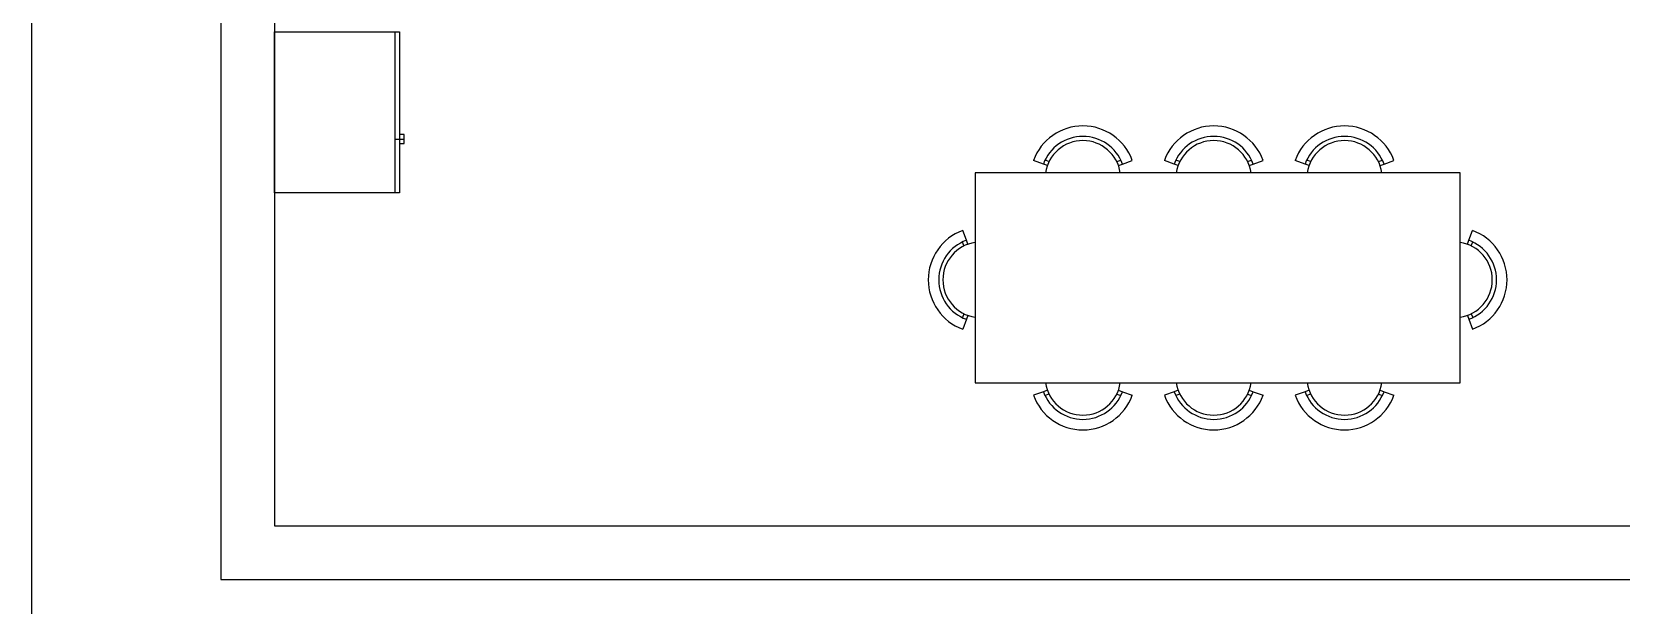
# Model space of a CAD drawing. Header units: millimetres. Extents: x 266 to 2266, y 192 to 2476.
# Drawn here: x 266 to 1155, y 715 to 1036 of the extents above; entities that cross this region are included whole.
import ezdxf

# ---------------------------------------------------------------- set-up
doc = ezdxf.new("R2010")
doc.units = ezdxf.units.MM
doc.layers.add('ARREDI_attrezzature', color=8, linetype='Continuous')
doc.layers.add('Wall', color=43, linetype='Continuous')

# ---------------------------------------------------------------- blocks, each defined once
blk = doc.blocks.new('REF36T')
for p, q in [((0, -26.999999), (36, -26.999999)), ((11, -27.999999), (11, -28.999999)), ((12, -26.999999), (12, -28.999999)), ((13, -28.999999), (13, -27.999999)), ((11, -28.999999), (13, -28.999999))]:
    blk.add_line(p, q)
blk.add_lwpolyline([(0, -27.999999), (0, 0), (36, 0), (36, -27.999999)], close=True)

msp = doc.modelspace()

# ---------------------------------------------------------------- linework, layer by layer
msp.add_line((266.06, 191.56), (266.06, 2191.56))
at = {"layer": 'ARREDI_attrezzature'}
for p, q in [((831.94, 961.57), (826.41, 963.58)), ((834.15, 960.77), (831.94, 961.57)), ((835.07, 962.93), (832.85, 963.74)), ((872.98, 962.93), (875.2, 963.74)), ((873.91, 960.77), (876.11, 961.57)), ((876.11, 961.57), (881.64, 963.58)), ((905.12, 961.57), (899.6, 963.58)), ((907.33, 960.77), (905.12, 961.57)), ((908.25, 962.93), (906.03, 963.74)), ((946.16, 962.93), (948.38, 963.74)), ((947.09, 960.77), (949.3, 961.57)), ((949.3, 961.57), (954.82, 963.58)), ((978.3, 961.57), (972.78, 963.58)), ((980.51, 960.77), (978.3, 961.57)), ((981.44, 962.93), (979.21, 963.74)), ((1019.34, 962.93), (1021.56, 963.74)), ((1020.27, 960.77), (1022.48, 961.57)), ((1022.48, 961.57), (1028, 963.58)), ((1065.03, 956.66), (793.75, 956.66)), ((793.75, 956.66), (793.75, 839.13)), ((1065.03, 839.13), (1065.03, 956.66)), ((787.48, 915.76), (786.67, 917.98)), ((788.84, 918.89), (786.83, 924.42)), ((789.64, 916.68), (788.84, 918.89)), ((1069.14, 916.68), (1069.94, 918.89)), ((1069.94, 918.89), (1071.95, 924.42)), ((1071.3, 915.76), (1072.11, 917.98)), ((787.48, 877.85), (786.67, 875.63)), ((788.84, 874.72), (786.83, 869.19)), ((789.64, 876.92), (788.84, 874.72)), ((1069.14, 876.92), (1069.94, 874.72)), ((1069.94, 874.72), (1071.95, 869.19)), ((1071.3, 877.85), (1072.11, 875.63)), ((793.75, 839.13), (1065.03, 839.13)), ((831.94, 834.22), (826.41, 832.21)), ((834.15, 835.02), (831.94, 834.22)), ((835.07, 832.86), (832.85, 832.05)), ((872.98, 832.86), (875.2, 832.05)), ((873.91, 835.02), (876.11, 834.22)), ((876.11, 834.22), (881.64, 832.21)), ((905.12, 834.22), (899.6, 832.21)), ((907.33, 835.02), (905.12, 834.22)), ((908.25, 832.86), (906.03, 832.05)), ((946.16, 832.86), (948.38, 832.05)), ((947.09, 835.02), (949.3, 834.22)), ((949.3, 834.22), (954.82, 832.21)), ((978.3, 834.22), (972.78, 832.21)), ((980.51, 835.02), (978.3, 834.22)), ((981.44, 832.86), (979.21, 832.05)), ((1019.34, 832.86), (1021.56, 832.05)), ((1020.27, 835.02), (1022.48, 834.22)), ((1022.48, 834.22), (1028, 832.21))]:
    msp.add_line(p, q, dxfattribs=at)
for centre, radius, start, end in [((854.03, 953.53), 29.38, 20, 160), ((927.21, 953.53), 29.38, 20, 160), ((1000.39, 953.53), 29.38, 20, 160), ((854.03, 953.53), 23.51, 20, 160), ((854.03, 953.53), 21.16, 8.505, 171.495), ((927.21, 953.53), 23.51, 20, 160), ((927.21, 953.53), 21.16, 8.505, 171.495), ((1000.39, 953.53), 23.51, 20, 160), ((1000.39, 953.53), 21.16, 8.505, 171.495), ((796.88, 896.8), 29.38, 110, 250), ((796.88, 896.8), 23.51, 110, 250), ((796.88, 896.8), 21.16, 98.505, 261.495), ((1061.9, 896.8), 21.16, 278.505, 81.495), ((1061.9, 896.8), 23.51, 290, 70), ((1061.9, 896.8), 29.38, 290, 70), ((854.03, 842.26), 21.16, 188.505, 351.495), ((927.21, 842.26), 21.16, 188.505, 351.495), ((1000.39, 842.26), 21.16, 188.505, 351.495), ((854.03, 842.26), 29.38, 200, 340), ((854.03, 842.26), 23.51, 200, 340), ((927.21, 842.26), 29.38, 200, 340), ((927.21, 842.26), 23.51, 200, 340), ((1000.39, 842.26), 29.38, 200, 340), ((1000.39, 842.26), 23.51, 200, 340)]:
    msp.add_arc(centre, radius, start, end, dxfattribs=at)
at = {"layer": 'Wall'}
for p, q in [((401.82, 1383.35), (401.82, 759.12)), ((371.82, 1370.79), (371.82, 729.12)), ((401.82, 759.12), (1195.15, 759.12)), ((371.82, 729.12), (1225.15, 729.12))]:
    msp.add_line(p, q, dxfattribs=at)

# ---------------------------------------------------------------- block references
at = {"layer": 'ARREDI_attrezzature', "xscale": 2.499999999999905, "yscale": 2.499999999999905, "zscale": 2.499999999999905, "rotation": 89.99999999999999}
msp.add_blockref('REF36T', (401.82, 945.54), dxfattribs=at)

doc.saveas('drawing.dxf')
